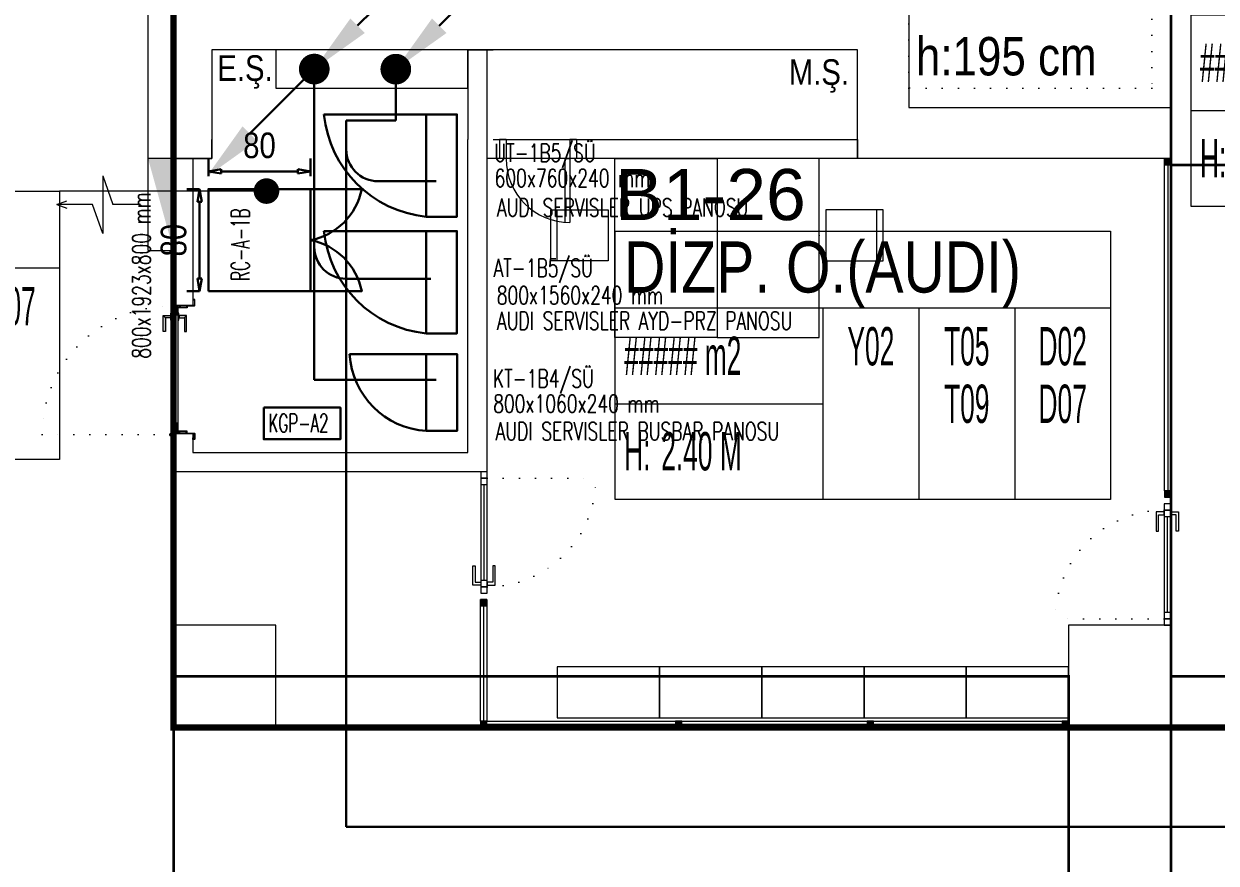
# Model space of a CAD drawing. Header units: metres. Extents: x -17822 to 152406, y -4219 to 19791.
# Drawn here: x 64323 to 65255, y 1494 to 2150 of the extents above; entities that cross this region are included whole.
import ezdxf
from ezdxf.enums import TextEntityAlignment as Align
from ezdxf.xclip import XClip

# ---------------------------------------------------------------- set-up
doc = ezdxf.new("R2010")
doc.units = ezdxf.units.M
doc.header["$LTSCALE"] = 100
doc.header["$MEASUREMENT"] = 0
doc.header["$XCLIPFRAME"] = 0
for name, pattern in [('DOT2', [0.125, 0, -0.125]), ('DOT5', [0.75, 0, -0.75]), ('HIDDEN', [0.375, 0.25, -0.125])]:
    doc.linetypes.add(name, pattern=pattern)
doc.layers.get('0').update_dxf_attribs({"color": 9, "lineweight": 9})
for name, color, linetype, lineweight in [('00', 9, 'Continuous', 9), ('01', 9, 'Continuous', 9), ('05', 9, 'Continuous', 9), ('05S', 9, 'Continuous', 9), ('06B', 9, 'Continuous', 9), ('06D', 9, 'Continuous', 9), ('10', 9, 'Continuous', 9), ('15', 9, 'Continuous', 9), ('20', 9, 'DOT2', 9), ('21', 9, 'Continuous', 9), ('21_mahal200', 9, 'Continuous', 9), ('32-ekipman', 9, 'Continuous', 9), ('E-AYDINLATMA VE PRİZ PANOSU', 7, 'Continuous', 30), ('E-DATA LIFT PRIZI', 7, 'Continuous', 30), ('E-IP KAMERA RACK KABİN', 7, 'Continuous', 30), ('E-KABLO', 7, 'Continuous', 30), ('E-OK', 3, 'Continuous', 30), ('E-UPS PANOSU', 7, 'Continuous', 30)]:
    doc.layers.add(name, color=color, linetype=linetype, lineweight=lineweight)
doc.styles.add('Arial', font='arial.ttf', dxfattribs={"height": 2.5})
doc.styles.add('E-YAZI', font='txttw.shx')
doc.styles.add('MuuM_TEXT-STANDART', font='ARIALN.TTF')
doc.dimstyles.new('MuuM_DIM200', dxfattribs={"dimscale": 20, "dimtxt": 2, "dimasz": 1, "dimexe": 1, "dimexo": 1, "dimgap": 1, "dimtad": 1, "dimdec": 1, "dimrnd": 0.5, "dimdsep": 46, "dimtxsty": 'MuuM_TEXT-STANDART', "dimblk": 'ARCHTICK', "dimcen": 0, "dimdle": 0.15, "dimclrd": 256, "dimclre": 256, "dimclrt": 256, "dimadec": 0, "dimazin": 0, "dimtfac": 5, "dimtdec": 1, "dimtix": 1, "dimtmove": 2, "dimatfit": 3, "dimldrblk": 'DOT', "dimfxl": 3, "dimfxlon": 1, "dimtolj": 1, "dimlwd": -1, "dimlwe": -1, "dimarcsym": 0})
doc.dimstyles.new('rota-tek', dxfattribs={"dimscale": 20, "dimtxt": 1, "dimasz": 0.5, "dimexe": 0.5, "dimexo": 0.5, "dimgap": 0.5, "dimtad": 1, "dimdec": 1, "dimrnd": 0.5, "dimdsep": 46, "dimtxsty": 'MuuM_TEXT-STANDART', "dimblk": 'CLOSEDBLANK', "dimcen": 0, "dimdle": 0.15, "dimclrd": 256, "dimclre": 256, "dimclrt": 256, "dimadec": 0, "dimazin": 0, "dimtfac": 5, "dimtdec": 1, "dimtix": 1, "dimtmove": 2, "dimatfit": 3, "dimfxl": 3, "dimfxlon": 1, "dimtolj": 1, "dimlwd": -1, "dimlwe": -1, "dimarcsym": 0})

# ---------------------------------------------------------------- blocks, each defined once
blk = doc.blocks.new('_ClosedBlank')
at = {"color": 0, "linetype": 'ByBlock', "lineweight": -2}
for p, q in [((-1, 0.167), (0, 0)), ((-1, 0.167), (-1, -0.167)), ((0, 0), (-1, -0.167))]:
    blk.add_line(p, q, dxfattribs=at)
blk = doc.blocks.new('*D410')
at = {"layer": 'E-DATA LIFT PRIZI', "transparency": 16777216}
for p, q in [((64467.16, 2031.16), (64467.16, 2044.99)), ((64547.16, 2031.16), (64547.16, 2044.99)), ((64477.16, 2034.99), (64537.16, 2034.99))]:
    blk.add_line(p, q, dxfattribs=at)
at = {"layer": 'E-DATA LIFT PRIZI', "transparency": 16777216, "xscale": 10, "yscale": 10, "zscale": 10, "rotation": 180}
blk.add_blockref('_ClosedBlank', (64467.16, 2034.99), dxfattribs=at)
at = {"layer": 'E-DATA LIFT PRIZI', "transparency": 16777216, "xscale": 10, "yscale": 10, "zscale": 10}
blk.add_blockref('_ClosedBlank', (64547.16, 2034.99), dxfattribs=at)
at = {"layer": 'E-DATA LIFT PRIZI', "transparency": 16777216, "insert": (64507.16, 2055.21), "char_height": 20, "attachment_point": 5, "style": 'MuuM_TEXT-STANDART'}
blk.add_mtext('\\A1;80', dxfattribs=at)
blk = doc.blocks.new('*D411')
at = {"layer": 'E-DATA LIFT PRIZI', "transparency": 16777216}
for p, q in [((64460.28, 2021.16), (64450.28, 2021.16)), ((64460.28, 2011.16), (64460.28, 1951.16)), ((64460.28, 1941.16), (64450.28, 1941.16))]:
    blk.add_line(p, q, dxfattribs=at)
at = {"layer": 'E-DATA LIFT PRIZI', "transparency": 16777216, "xscale": 10, "yscale": 10, "zscale": 10}
for p, rotation in [((64460.28, 2021.16), 90), ((64460.28, 1941.16), 270)]:
    blk.add_blockref('_ClosedBlank', p, dxfattribs=dict(at, rotation=rotation))
at = {"layer": 'E-DATA LIFT PRIZI', "transparency": 16777216, "insert": (64440.07, 1981.16), "char_height": 20, "attachment_point": 5, "rotation": 90, "style": 'MuuM_TEXT-STANDART'}
blk.add_mtext('\\A1;80', dxfattribs=at)
blk = doc.blocks.new('*U195')
at = {"layer": 'E-OK', "color": 3, "linetype": 'Continuous'}
for p, q in [((84.9, 84.8), (200.6, 200.5)), ((-126.3, -126.2), (0, 0))]:
    blk.add_line(p, q, dxfattribs=at)
at = {"layer": 'E-OK', "color": 4, "linetype": 'Continuous', "const_width": 30}
blk.add_lwpolyline([(-15, 0, 1), (15, 0, 1)], format="xyb", close=True, dxfattribs=at)
at = {"layer": 'E-OK', "color": 3, "linetype": 'Continuous'}
for points in [[(99, 70.7), (70.7, 99), (0, 0)], [(-112.2, -140.4), (-140.4, -112.1), (-211.2, -211)]]:
    blk.add_solid(points, dxfattribs=at)
blk = doc.blocks.new('*U194')
at = {"layer": 'E-OK', "color": 3, "linetype": 'Continuous'}
blk.add_line((84.9, 84.8), (200.6, 200.5), dxfattribs=at)
at = {"layer": 'E-OK', "color": 4, "linetype": 'Continuous', "const_width": 30}
blk.add_lwpolyline([(-15, 0, 1), (15, 0, 1)], format="xyb", close=True, dxfattribs=at)
at = {"layer": 'E-OK', "color": 3, "linetype": 'Continuous'}
blk.add_solid([(99, 70.7), (70.7, 99), (0, 0)], dxfattribs=at)
blk = doc.blocks.new('p-kolon_80x80')
blk.add_lwpolyline([(-40, -40), (40, -40), (40, 40), (-40, 40)], close=True)
blk = doc.blocks.new('1.bod.mimari.elk')
at = {"layer": '01'}
blk.add_lwpolyline([(8420, -6585), (8420, -6500), (8420, -6460), (8420, -6150), (9220, -6150), (9220, -6190), (8470, -6190), (8470, -6460), (9015, -6460), (9015, -6545), (9220, -6545), (9220, -6585), (8975, -6585), (8975, -6500), (8470, -6500)], dxfattribs=at)
for p in [(8480, -6990), (9180, -6990)]:
    blk.add_blockref('p-kolon_80x80', p, dxfattribs=at)
blk = doc.blocks.new('p-işyeri')
at = {"color": 0, "const_width": 2}
blk.add_lwpolyline([(200, 0), (200, 700), (-200, 700), (-200, 0)], close=True, dxfattribs=at)
blk = doc.blocks.new('gr-p-birim')
blk.add_lwpolyline([(-0.5, -0.5), (0.5, -0.5), (0.5, 0.5), (-0.5, 0.5)], close=True)
blk = doc.blocks.new('gr-p-barel kilitli kapı kolu')
at = {"layer": '05S'}
h = blk.add_hatch(color=256, dxfattribs=at)
h.paths.add_polyline_path([(1.3, 0.8), (-1.3, 0.8), (-1.3, 0.7), (1.3, 0.7)])
h.paths.add_polyline_path([(2.75, 0.7), (-2.75, 0.7), (-2.75, 0), (2.75, 0)])
h.paths.add_polyline_path([(-11.7, 4.9), (-11.7, 6.7), (0.9, 6.7), (0.9, 0.8), (-0.9, 0.8), (-0.9, 4.9)])
at = {"flags": 128}
for points in [[(-0.9, 0.8), (-0.9, 4.9), (-11.7, 4.9), (-11.7, 6.7), (0.9, 6.7), (0.9, 0.8)], [(-0.8, 5), (0.8, 6.6)]]:
    blk.add_lwpolyline(points, dxfattribs=at)
blk.add_lwpolyline([(-2.75, 0), (-2.75, 0.7), (2.75, 0.7), (2.75, 0)])
blk.add_lwpolyline([(-1.3, 0.7), (1.3, 0.7), (1.3, 0.8), (-1.3, 0.8)], close=True)
blk = doc.blocks.new('prf-scr2')
at = {"linetype": 'DOT2', "ltscale": 10}
blk.add_line((0, 0.19), (0, -1.06), dxfattribs=at)
for p, q in [((0.09, -0.24), (-0.09, -0.2)), ((-0.09, -0.24), (0.09, -0.28)), ((0.09, -0.32), (-0.09, -0.28)), ((-0.09, -0.32), (0.09, -0.36)), ((0.09, -0.4), (-0.09, -0.36)), ((-0.09, -0.4), (0.09, -0.44)), ((0.09, -0.48), (-0.09, -0.44)), ((-0.09, -0.48), (0.09, -0.52)), ((0.09, -0.56), (-0.09, -0.52)), ((-0.09, -0.56), (0.09, -0.6)), ((0.09, -0.64), (-0.09, -0.6)), ((-0.09, -0.64), (0.09, -0.68)), ((0.09, -0.72), (-0.09, -0.68)), ((-0.09, -0.72), (0.09, -0.76)), ((0.06, -0.84), (-0.08, -0.76)), ((-0.07, -0.8), (0.06, -0.84)), ((0.09, -0.17), (0, -0.15)), ((0, -0.18), (0.09, -0.2))]:
    blk.add_line(p, q)
blk.add_lwpolyline([(0.23, 0), (-0.23, 0), (-0.23, -0.01), (-0.12, -0.14), (0.12, -0.14), (0.23, -0.01), (0.23, 0)], close=True)
for points in [[(0.23, -0.01), (-0.23, -0.01)], [(-0.09, -0.14), (-0.09, -0.2), (-0.12, -0.22), (-0.12, -0.23), (-0.09, -0.24), (-0.09, -0.28), (-0.12, -0.3), (-0.12, -0.31), (-0.09, -0.32), (-0.09, -0.36), (-0.12, -0.38), (-0.12, -0.39), (-0.09, -0.4), (-0.09, -0.44), (-0.12, -0.46), (-0.12, -0.46), (-0.09, -0.48), (-0.09, -0.52), (-0.12, -0.54), (-0.12, -0.54), (-0.09, -0.56), (-0.09, -0.6), (-0.12, -0.62), (-0.12, -0.62), (-0.09, -0.64), (-0.09, -0.68), (-0.12, -0.69), (-0.12, -0.7), (-0.09, -0.72), (-0.09, -0.73), (-0.08, -0.76), (-0.1, -0.77), (-0.1, -0.78), (-0.07, -0.8), (-0.01, -0.94), (0, -0.95), (0.01, -0.94), (0.08, -0.76), (0.09, -0.76), (0.12, -0.74), (0.12, -0.73), (0.09, -0.72), (0.09, -0.68), (0.12, -0.66), (0.12, -0.66), (0.09, -0.64), (0.09, -0.6), (0.12, -0.58), (0.12, -0.58), (0.09, -0.56), (0.09, -0.52), (0.12, -0.5), (0.12, -0.5), (0.09, -0.48), (0.09, -0.44), (0.12, -0.43), (0.12, -0.42), (0.09, -0.4), (0.09, -0.36), (0.12, -0.35), (0.12, -0.34), (0.09, -0.32), (0.09, -0.28), (0.12, -0.27), (0.12, -0.26), (0.09, -0.24), (0.09, -0.2), (0.12, -0.19), (0.12, -0.18), (0.09, -0.17), (0.09, -0.14)]]:
    blk.add_lwpolyline(points)
blk = doc.blocks.new('K-SAC-01')
at = {"layer": '10'}
for points in [[(-4.6, 16.2, -0.414214), (-4.5, 16.3), (-0.1, 16.3, -0.414214), (0, 16.2), (0, 5.9), (0.2, 5.9), (0.2, 16.2, 0.414214), (-0.1, 16.5), (-4.5, 16.5, 0.414214), (-4.8, 16.2), (-4.8, 15.3, 0.414214), (-4.5, 15), (-3.4, 15), (-3.4, 15.2), (-4.5, 15.2, -0.414214), (-4.6, 15.3)], [(0.2, 10.3, -0.414214), (0.5, 10.6), (1.5, 10.6, -0.414214), (1.8, 10.3), (1.8, 3.9, -0.414214), (1.5, 3.6, -0.414214), (1.2, 3.9), (1.2, 4.8), (0.2, 4.8), (0.2, -1.2, -0.414214), (-0.1, -1.5), (-4.5, -1.5, -0.414214), (-4.8, -1.2), (-4.8, -0.3, -0.414214), (-4.5, 0), (-3.4, 0), (-3.4, -0.2), (-4.5, -0.2, 0.414214), (-4.6, -0.3), (-4.6, -1.2, 0.414214), (-4.5, -1.3), (-0.1, -1.3, 0.414214), (0, -1.2), (0, 5), (1.4, 5), (1.4, 3.9, 0.414214), (1.5, 3.8, 0.414214), (1.6, 3.9), (1.6, 10.3, 0.414214), (1.5, 10.4), (0.5, 10.4, 0.414214), (0.4, 10.3), (0.4, 9.4), (0.2, 9.4)], [(99.8, 10.3, 0.414214), (99.5, 10.6), (98.5, 10.6, 0.414214), (98.2, 10.3), (98.2, 3.9, 0.414214), (98.5, 3.6, 0.414214), (98.8, 3.9), (98.8, 4.8), (99.8, 4.8), (99.8, -1.2, 0.414214), (100.1, -1.5), (104.5, -1.5, 0.414214), (104.8, -1.2), (104.8, -0.3, 0.414214), (104.5, 0), (103.4, 0), (103.4, -0.2), (104.5, -0.2, -0.414214), (104.6, -0.3), (104.6, -1.2, -0.414214), (104.5, -1.3), (100.1, -1.3, -0.414214), (100, -1.2), (100, 5), (98.6, 5), (98.6, 3.9, -0.414214), (98.5, 3.8, -0.414214), (98.4, 3.9), (98.4, 10.3, -0.414214), (98.5, 10.4), (99.5, 10.4, -0.414214), (99.6, 10.3), (99.6, 9.4), (99.8, 9.4)], [(104.6, 16.2, 0.414214), (104.5, 16.3), (100.1, 16.3, 0.414214), (100, 16.2), (100, 5.9), (99.8, 5.9), (99.8, 16.2, -0.414214), (100.1, 16.5), (104.5, 16.5, -0.414214), (104.8, 16.2), (104.8, 15.3, -0.414214), (104.5, 15), (103.4, 15), (103.4, 15.2), (104.5, 15.2, 0.414214), (104.6, 15.3)], [(-0.38, -2.01), (1, -1.37), (1, 1.5), (1.2, 1.5), (1.2, -1.5), (-0.27, -2.18, -14.796002)]]:
    blk.add_lwpolyline(points, format="xyb", close=True, dxfattribs=at)
for points in [[(98.8, 0.15), (98.8, 2.15), (99.1, 2.15), (99.1, 3.19), (1.5, 3.19), (1.5, 2.15), (1.8, 2.15), (1.8, 0.15), (1.5, 0.15), (1.5, 1.85), (1.2, 1.85), (1.2, 3.49), (99.4, 3.49), (99.4, 1.85), (99.1, 1.85), (99.1, 0.15)], [(98.8, 2.15), (98.8, 0.15), (99.4, 0.15), (99.4, -1.5), (1.2, -1.5), (1.2, 0.15), (1.8, 0.15), (1.8, 2.15), (2.1, 2.15), (2.1, -0.15), (1.5, -0.15), (1.5, -1.2), (99.1, -1.2), (99.1, -0.15), (98.5, -0.15), (98.5, 2.15), (98.8, 2.15)]]:
    blk.add_lwpolyline(points, dxfattribs=at)
for points in [[(2.1, 3), (8.1, 3), (8.1, -1), (2.1, -1)], [(2.4, 2.7), (7.8, 2.7), (7.8, -0.7), (2.4, -0.7)], [(98.5, 3), (92.5, 3), (92.5, -1), (98.5, -1)], [(98.2, 2.7), (92.8, 2.7), (92.8, -0.7), (98.2, -0.7)]]:
    blk.add_lwpolyline(points, close=True, dxfattribs=at)
blk.add_circle((-0.95, -2.5), 0.55, dxfattribs=at)
at = {"layer": '20', "linetype": 'HIDDEN'}
for points in [[(-0.2, -1.3), (-0.2, 0), (-1.7, 0), (-1.7, -1.3)], [(-0.4, -1.99), (-0.4, -0.2), (-1.5, -0.2), (-1.5, -1.99)]]:
    blk.add_lwpolyline(points, dxfattribs=at)
at = {"layer": '20'}
blk.add_lwpolyline([(-0.95, -2.5), (-0.95, -102.85)], dxfattribs=at)
blk.add_arc((-0.95, -2.5), 100.35, 270, 1.51314, dxfattribs=at)
at = {"layer": '06B'}
blk.add_blockref('gr-p-barel kilitli kapı kolu', (91.4, 3.51), dxfattribs=at)
at = {"layer": '06B', "xscale": -1, "rotation": 180}
blk.add_blockref('gr-p-barel kilitli kapı kolu', (91.4, -1.51), dxfattribs=at)
at = {"layer": '10', "xscale": -1, "rotation": 90}
blk.add_blockref('prf-scr2', (1.5, 1), dxfattribs=at)
at = {"layer": '10', "rotation": 270}
blk.add_blockref('prf-scr2', (99.1, 1.22), dxfattribs=at)
blk = doc.blocks.new('p-al-01')
at = {"layer": '06B'}
for points in [[(27.05, 4.35), (27.05, 10.6), (42.05, 10.6), (42.05, 8.72), (29.3, 8.72), (29.3, 8.72), (29.3, 4.35), (27.05, 4.35)], [(27.05, -0.65), (27.05, -6.9), (42.05, -6.9), (42.05, -5.03), (29.3, -5.03), (29.3, -5.03), (29.3, -0.65), (27.05, -0.65)]]:
    blk.add_lwpolyline(points, dxfattribs=at)
at = {"layer": '06D'}
for p, q in [((115.67, 4.35), (28.8, 4.35)), ((28.8, -0.65), (115.67, -0.65))]:
    blk.add_line(p, q, dxfattribs=at)
at = {"layer": '10'}
for points in [[(25.67, -0.65), (25.67, 4.35), (20.67, 4.35), (20.67, -0.65)], [(30.67, -0.65), (30.67, 4.35), (25.67, 4.35), (25.67, -0.65)], [(110.67, -0.65), (110.67, 4.35), (105.67, 4.35), (105.67, -0.65)], [(115.67, -0.65), (115.67, 4.35), (110.67, 4.35), (110.67, -0.65)]]:
    blk.add_lwpolyline(points, close=True, dxfattribs=at)
at = {"layer": '15'}
blk.add_lwpolyline([(105.67, 1.85), (30.67, 1.85)], dxfattribs=at)
at = {"layer": '20'}
blk.add_lwpolyline([(110.67, -0.65), (110.67, -85.65)], dxfattribs=at)
blk.add_arc((110.67, -0.65), 85, 180, 270, dxfattribs=at)
blk = doc.blocks.new('prf-10x10')
blk.add_lwpolyline([(-5, -5), (5, -5), (5, 5), (-5, 5)], close=True)
at = {"color": 255}
blk.add_solid([(-5, -5), (5, -5), (-5, 5), (5, 5)], dxfattribs=at)
at = {"layer": '10'}
blk.add_point((0, 0), dxfattribs=at)
blk = doc.blocks.new('YD-72-20')
at = {"linetype": 'Continuous'}
for p, q in [((0, 0.7139), (-0.0282, 0.6343)), ((0, 0.7139), (0.0282, 0.6343)), ((0, 0.4335), (0, 0.7139)), ((0.225, 0.3547), (0, 0.4335)), ((-0.225, 0.3547), (0.225, 0.3547)), ((-0.225, 0.3547), (0, 0.276)), ((0, 0.058), (0, 0.276)), ((0.36, 0), (-0.36, 0)), ((0.36, 0), (0.36, -0.2))]:
    blk.add_line(p, q, dxfattribs=at)
blk.add_solid([(0.36, -0.2), (-0.36, 0), (-0.36, -0.2)])
blk = doc.blocks.new('b1 yan.dol')
at = {"xscale": -100, "yscale": 100, "zscale": 100, "rotation": 90}
blk.add_blockref('YD-72-20', (64420, -17502.42), dxfattribs=at)
blk = doc.blocks.new('p-sandalye')
blk.add_line((-45, 20), (-45, -20))
blk.add_lwpolyline([(-5, 20), (-50, 20), (-50, -20), (-5, -20)], close=True)
blk.add_point((0, 0.11))
blk = doc.blocks.new('p-masa_servis')
at = {"linetype": 'DOT5'}
blk.add_lwpolyline([(0, 0), (0, 0)], dxfattribs=at)
blk.add_lwpolyline([(0, 0), (0, -80), (140, -80), (140, 0)], close=True)
for p, rotation in [((60, 0), 270), ((50, -110.11), 2.073722e-10)]:
    blk.add_blockref('p-sandalye', p, dxfattribs=dict(rotation=rotation))
blk = doc.blocks.new('_ArchTick')
at = {"color": 0, "linetype": 'ByBlock', "const_width": 0.15}
blk.add_lwpolyline([(-0.5, -0.5), (0.5, 0.5)], dxfattribs=at)
blk = doc.blocks.new('_Dot')
at = {"color": 0, "linetype": 'ByBlock', "lineweight": -2}
blk.add_line((-0.5, 0), (-1, 0), dxfattribs=at)
at = {"color": 0, "linetype": 'ByBlock', "const_width": 0.5}
blk.add_lwpolyline([(-0.25, 0, 1), (0.25, 0, 1)], format="xyb", close=True, dxfattribs=at)
blk = doc.blocks.new('0_roomno2')
blk.add_lwpolyline([(19.375, -10.5), (0, -10.5), (0, 0), (19.375, 0)], close=True)
for points in [[(0, -3), (19.375, -3)], [(8.125, -3), (8.125, -10.5)], [(11.875, -3), (11.875, -10.5)], [(15.625, -3), (15.625, -10.5)], [(0, -6.75), (8.125, -6.75)]]:
    blk.add_lwpolyline(points)
at = {"style": 'MuuM_TEXT-STANDART', "width": 0.6}
blk.add_text('H:', height=1.5, dxfattribs=at).set_placement((0.35, -8.608), align=Align.MIDDLE_LEFT)
at = {"style": 'Arial'}
blk.add_attdef('ODANO', (0, 1.17), '', height=2, dxfattribs=at)
blk.add_attdef('MEKANADI', text='', height=2, dxfattribs=at).set_placement((0.35, -3), align=Align.BOTTOM_LEFT)
at = {"style": 'MuuM_TEXT-STANDART', "width": 0.6}
for tag, p in [('YER01', (10, -4.5)), ('TAVAN01', (13.75, -4.5)), ('DUVAR01', (17.5, -4.5)), ('YER02', (10, -6.75)), ('TAVAN02', (13.75, -6.75)), ('DUVAR02', (17.5, -6.75)), ('YER03', (10, -9)), ('TAVAN03', (13.75, -9)), ('DUVAR03', (17.5, -9))]:
    blk.add_attdef(tag, text='', height=1.5, dxfattribs=at).set_placement(p, align=Align.MIDDLE_CENTER)
for tag, p in [('M2', (0.35, -4.875)), ('TEMIZTAVANYUKSEKLIGI', (1.8, -8.608))]:
    blk.add_attdef(tag, text='', height=1.5, dxfattribs=at).set_placement(p, align=Align.MIDDLE_LEFT)
blk = doc.blocks.new('ttttttttttttt')
for points in [[(3983.49, -30733.6), (3983.49, -30748.6)], [(3988.49, -30733.6), (3983.49, -30733.6)], [(3988.49, -30733.6), (3988.49, -30748.6)], [(4043.49, -30733.6), (4038.49, -30733.6)], [(4038.49, -30733.6), (4038.49, -30748.6)], [(4043.49, -30733.6), (4043.49, -30748.6)], [(3988.49, -30748.6), (3983.49, -30748.6)], [(4034.49, -30748.6), (3988.49, -30748.6)], [(4034.49, -30748.6), (4034.49, -30798.6)], [(4034.49, -30748.6), (4038.49, -30748.6)], [(4043.49, -30748.6), (4038.49, -30748.6)], [(4038.49, -30748.6), (4038.49, -30798.6)]]:
    blk.add_lwpolyline(points)
blk.add_arc((4038.49, -30748.6), 50, 180, 270)
blk = doc.blocks.new('1.bod.mimari1.elk')
at = {"layer": '00'}
for p, q in [((8670, -6500), (8690, -6500)), ((8685, -6500), (8685, -6830)), ((8470, -6585), (8470, -6570)), ((8670, -6815), (8670, -6570)), ((8690, -6570), (8975, -6570)), ((8975, -6570), (8975, -6585)), ((8440, -6700), (8440, -6585)), ((8440, -6585), (8470, -6585)), ((8455, -6585), (8455, -6700)), ((8975, -6585), (8685, -6585)), ((8455, -6700), (8440, -6700)), ((8440, -6830), (8440, -6800)), ((8440, -6800), (8455, -6800)), ((8455, -6800), (8455, -6815)), ((8455, -6815), (8670, -6815)), ((8455, -6830), (8440, -6830)), ((8685, -6830), (8455, -6830)), ((8455, -6830), (8455, -6830))]:
    blk.add_line(p, q, dxfattribs=at)
blk.add_lwpolyline([(8670, -6500), (8670, -6570)], dxfattribs=at)
at = {"layer": '01'}
blk.add_lwpolyline([(8420, -6500), (8420, -6500), (8420, -6460), (8420, -6150), (9220, -6150), (9220, -6190), (8470, -6190), (8470, -6460), (9015, -6460), (9015, -6545), (9220, -6545), (9220, -6585), (8975, -6585), (8975, -6500), (8470, -6500), (8470, -6585), (8420, -6585), (8420, -6500)], dxfattribs=at)
at = {"layer": '06D'}
for points in [[(8670, -6500), (8520, -6500), (8520, -6530), (8670, -6530), (8670, -6500)], [(8670, -6500), (8520, -6500), (8520, -6530), (8670, -6530), (8670, -6500)], [(8680, -7025), (9135, -7025)], [(8680, -7030), (9135, -7030)]]:
    blk.add_lwpolyline(points, dxfattribs=at)
for points in [[(9215, -6585), (9220, -6585), (9220, -6845), (9215, -6845)], [(8680, -6930), (8685, -6930), (8685, -7025), (8680, -7025)]]:
    blk.add_lwpolyline(points, close=True, dxfattribs=at)
at = {"layer": '15'}
for points in [[(9217.5, -6590), (9217.5, -6845)], [(8682.5, -6935), (8682.5, -7025)], [(8680, -7027.5), (9135, -7027.5)]]:
    blk.add_lwpolyline(points, dxfattribs=at)
at = {"layer": '20', "ltscale": 2, "const_width": 5}
blk.add_lwpolyline([(9920, -7030), (8440, -7030), (8440, -6150), (9920, -6150)], close=True, dxfattribs=at)
at = {"layer": '20'}
blk.add_lwpolyline([(9015, -6350), (9205, -6350), (9205, -6530), (9015, -6530)], close=True, dxfattribs=at)
blk.add_blockref('ttttttttttttt', (4711.51, 24163.6))
at = {"xscale": -1, "rotation": 270}
blk.add_blockref('K-SAC-01', (8440, -6800), dxfattribs=at)
for p, rotation in [((8684.6, -6945.67), 90), ((9215.4, -6834.33), 270)]:
    blk.add_blockref('p-al-01', p, dxfattribs=dict(rotation=rotation))
at = {"layer": '05'}
ref = blk.add_blockref('p-masa_servis', (8785, -6585), dxfattribs=dict(at, xscale=-1, rotation=90))
XClip(ref).set_block_clipping_path([(-55.5106706136, -84.5585723777), (163.3295749435, 61.9818189005)])
ref = blk.add_blockref('p-masa_servis', (8945, -6585), dxfattribs=dict(at, rotation=270))
XClip(ref).set_block_clipping_path([(-55.5106706136, -84.5585723777), (163.3295749435, 61.9818189005)])
at = {"layer": '05', "xscale": 40, "yscale": 80, "rotation": 270}
for p in [(8780, -7002.5), (8860, -7002.5), (8940, -7002.5), (9020, -7002.5), (9100, -7002.5)]:
    blk.add_blockref('gr-p-birim', p, dxfattribs=at)
at = {"layer": '06D', "color": 89, "linetype": 'HIDDEN', "true_color": 0x2e4d23, "rotation": 90}
for p in [(9920, -6390), (9920, -6790), (9140, -7190), (9920, -7190)]:
    blk.add_blockref('p-işyeri', p, dxfattribs=at)
at = {"layer": '10', "extrusion": (0, 0, -1), "xscale": -0.5, "yscale": 0.5, "zscale": -1, "rotation": 270}
for p in [(-9217.5, -6587.5), (-9217.5, -6847.5), (-8682.5, -6932.5), (-8682.5, -7027.5)]:
    blk.add_blockref('prf-10x10', p, dxfattribs=at)
at = {"layer": '10', "xscale": 0.5, "yscale": 0.5, "rotation": 90}
for p in [(9217.5, -6847.5), (8682.5, -7027.5), (8835, -7027.5), (8985, -7027.5), (9137.5, -7027.5)]:
    blk.add_blockref('prf-10x10', p, dxfattribs=at)
at = {"layer": '21_mahal200'}
ref = blk.add_blockref('0_roomno2', (9235.73, -6412.52), dxfattribs=dict(at, xscale=20, yscale=20, zscale=20))
ref.add_attrib('ODANO', 'B1-25', (9235.73, -6403.88), dxfattribs={"layer": '0', "height": 40, "style": 'Arial'})
ref.add_attrib('MEKANADI', 'Y.G.H.', dxfattribs={"layer": '0', "height": 40, "style": 'Arial'}).set_placement((9242.73, -6472.52), align=Align.BOTTOM_LEFT)
ref.add_attrib('M2', '#### m2', dxfattribs={"layer": '0', "height": 30, "style": 'MuuM_TEXT-STANDART', "width": 0.6}).set_placement((9242.73, -6510.02), align=Align.MIDDLE_LEFT)
ref.add_attrib('TEMIZTAVANYUKSEKLIGI', '2.90 M', dxfattribs={"layer": '0', "height": 30, "style": 'MuuM_TEXT-STANDART', "width": 0.6}).set_placement((9271.73, -6584.68), align=Align.MIDDLE_LEFT)
ref.add_attrib('YER01', 'Y01', dxfattribs={"layer": '0', "height": 30, "style": 'MuuM_TEXT-STANDART', "width": 0.6}).set_placement((9435.73, -6502.52), align=Align.MIDDLE_CENTER)
ref.add_attrib('TAVAN01', 'T09', dxfattribs={"layer": '0', "height": 30, "style": 'MuuM_TEXT-STANDART', "width": 0.6}).set_placement((9510.73, -6502.52), align=Align.MIDDLE_CENTER)
ref.add_attrib('DUVAR01', 'D07', dxfattribs={"layer": '0', "height": 30, "style": 'MuuM_TEXT-STANDART', "width": 0.6}).set_placement((9585.73, -6502.52), align=Align.MIDDLE_CENTER)
ref = blk.add_blockref('0_roomno2', (7963.21, -6610.45), dxfattribs=dict(at, xscale=20, yscale=20, zscale=20))
ref.add_attrib('ODANO', 'B1-27', (7963.21, -6601.81), dxfattribs={"layer": '0', "height": 40, "style": 'Arial'})
ref.add_attrib('MEKANADI', 'ELEK. O.', dxfattribs={"layer": '0', "height": 40, "style": 'Arial'}).set_placement((7970.21, -6670.45), align=Align.BOTTOM_LEFT)
ref.add_attrib('M2', '#### m2', dxfattribs={"layer": '0', "height": 30, "style": 'MuuM_TEXT-STANDART', "width": 0.6}).set_placement((7970.21, -6707.95), align=Align.MIDDLE_LEFT)
ref.add_attrib('TEMIZTAVANYUKSEKLIGI', '2.90 M', dxfattribs={"layer": '0', "height": 30, "style": 'MuuM_TEXT-STANDART', "width": 0.6}).set_placement((7999.21, -6782.61), align=Align.MIDDLE_LEFT)
ref.add_attrib('YER01', 'Y02', dxfattribs={"layer": '0', "height": 30, "style": 'MuuM_TEXT-STANDART', "width": 0.6}).set_placement((8163.21, -6700.45), align=Align.MIDDLE_CENTER)
ref.add_attrib('TAVAN01', 'T09', dxfattribs={"layer": '0', "height": 30, "style": 'MuuM_TEXT-STANDART', "width": 0.6}).set_placement((8238.21, -6700.45), align=Align.MIDDLE_CENTER)
ref.add_attrib('DUVAR01', 'D07', dxfattribs={"layer": '0', "height": 30, "style": 'MuuM_TEXT-STANDART', "width": 0.6}).set_placement((8313.21, -6700.45), align=Align.MIDDLE_CENTER)
ref = blk.add_blockref('0_roomno2', (8785.34, -6641.81), dxfattribs=dict(at, xscale=20, yscale=20, zscale=20))
ref.add_attrib('ODANO', 'B1-26', (8785.34, -6633.16), dxfattribs={"layer": '0', "height": 40, "style": 'Arial'})
ref.add_attrib('MEKANADI', 'DİZP. O.(AUDI)', dxfattribs={"layer": '0', "height": 40, "style": 'Arial', "width": 0.8}).set_placement((8792.34, -6701.81), align=Align.BOTTOM_LEFT)
ref.add_attrib('M2', '##### m2', dxfattribs={"layer": '0', "height": 30, "style": 'MuuM_TEXT-STANDART', "width": 0.6}).set_placement((8792.34, -6739.31), align=Align.MIDDLE_LEFT)
ref.add_attrib('TEMIZTAVANYUKSEKLIGI', '2.40 M', dxfattribs={"layer": '0', "height": 30, "style": 'MuuM_TEXT-STANDART', "width": 0.6}).set_placement((8821.34, -6813.96), align=Align.MIDDLE_LEFT)
ref.add_attrib('YER01', 'Y02', dxfattribs={"layer": '0', "height": 30, "style": 'MuuM_TEXT-STANDART', "width": 0.6}).set_placement((8985.34, -6731.81), align=Align.MIDDLE_CENTER)
ref.add_attrib('TAVAN01', 'T05', dxfattribs={"layer": '0', "height": 30, "style": 'MuuM_TEXT-STANDART', "width": 0.6}).set_placement((9060.34, -6731.81), align=Align.MIDDLE_CENTER)
ref.add_attrib('DUVAR01', 'D02', dxfattribs={"layer": '0', "height": 30, "style": 'MuuM_TEXT-STANDART', "width": 0.6}).set_placement((9135.34, -6731.81), align=Align.MIDDLE_CENTER)
ref.add_attrib('TAVAN02', 'T09', dxfattribs={"layer": '0', "height": 30, "style": 'MuuM_TEXT-STANDART', "width": 0.6}).set_placement((9060.34, -6776.81), align=Align.MIDDLE_CENTER)
ref.add_attrib('DUVAR02', 'D07', dxfattribs={"layer": '0', "height": 30, "style": 'MuuM_TEXT-STANDART', "width": 0.6}).set_placement((9135.34, -6776.81), align=Align.MIDDLE_CENTER)
at = {"layer": '32-ekipman'}
blk.add_blockref('b1 yan.dol', (-56000, 10881.42), dxfattribs=at)
at = {"layer": '21', "style": 'MuuM_TEXT-STANDART'}
for s, height, p in [('h:195 cm', 30, (9020.53, -6519.94)), ('E.Ş.', 20, (8474.18, -6524.22)), ('M.Ş.', 20, (8921.17, -6527.33))]:
    blk.add_text(s, height=height, dxfattribs=at).set_placement(p)
at = {"layer": '21_mahal200'}
blk.add_leader([(8512.63, -6610.45), (8350.71, -6610.45)], dimstyle='MuuM_DIM200', override={"dimasz": 1, "dimfxl": 10}, dxfattribs=at)

msp = doc.modelspace()

# ---------------------------------------------------------------- linework, layer by layer
at = {"layer": 'E-KABLO', "color": 6}
for p, q in [((64550, 1975.92), (64550, 2115)), ((64550, 1975.92), (64550, 1872.02)), ((64575, 1950.92), (64606.83, 1950.92)), ((64606.83, 1950.92), (64641.3, 1950.92)), ((64550, 1872.02), (64645.26, 1872.02))]:
    msp.add_line(p, q, dxfattribs=at)
at = {"layer": 'E-KABLO', "color": 4}
for p, q in [((64613.78, 2114.91), (64613.78, 2074.87)), ((64575, 2074.87), (64575, 1522.25)), ((64613.78, 2074.87), (64575, 2074.87)), ((64600, 2027.29), (64645.29, 2027.29)), ((64575, 1522.25), (66481.87, 1522.25))]:
    msp.add_line(p, q, dxfattribs=at)
msp.add_arc((64600, 2052.29), 25, 180, 270, dxfattribs=at)
at = {"layer": 'E-KABLO', "color": 6}
msp.add_arc((64575, 1975.92), 25, 180, 270, dxfattribs=at)
at = {"layer": 'E-UPS PANOSU', "color": 3}
for p, q in [((64637.58, 2079.5), (64557.58, 2079.5)), ((64637.58, 1988.21), (64557.58, 1988.21)), ((64637.65, 1891.99), (64577.65, 1891.99))]:
    msp.add_line(p, q, dxfattribs=at)
at = {"layer": 'E-UPS PANOSU', "color": 4}
for points in [[(64637.58, 2079.5), (64637.58, 1999.5), (64661.58, 1999.5), (64661.58, 2079.5)], [(64637.58, 1988.21), (64637.58, 1908.21), (64661.58, 1908.21), (64661.58, 1988.21)], [(64637.65, 1891.99), (64637.65, 1831.99), (64661.65, 1831.99), (64661.65, 1891.99)]]:
    msp.add_lwpolyline(points, close=True, dxfattribs=at)
at = {"layer": 'E-UPS PANOSU', "color": 7}
msp.add_lwpolyline([(64467.16, 1941.16), (64467.16, 2021.16), (64547.16, 2021.16), (64547.16, 1941.16)], close=True, dxfattribs=at)
for points in [[(64547.16, 1981.16, 0.306112), (64587.16, 2021.16), (64547.16, 2021.16)], [(64547.16, 1981.16, -0.306112), (64587.16, 1941.16), (64547.16, 1941.16)]]:
    msp.add_lwpolyline(points, format="xyb", dxfattribs=at)
at = {"layer": 'E-UPS PANOSU', "color": 6}
msp.add_lwpolyline([(64510.5, 1850.21), (64570.5, 1850.21), (64570.5, 1825.49), (64510.5, 1825.49)], close=True, dxfattribs=at)
at = {"layer": 'E-UPS PANOSU', "color": 3}
for centre, radius, start, end in [((64646.58, 2088.5), 89.46, 185.77537, 264.22463), ((64646.58, 1997.21), 89.46, 185.77537, 264.22463), ((64641.28, 1895.62), 63.73, 183.26378, 266.73622)]:
    msp.add_arc(centre, radius, start, end, dxfattribs=at)

# ---------------------------------------------------------------- block references
at = {"layer": '06D'}
for name in ['1.bod.mimari.elk', '1.bod.mimari1.elk']:
    msp.add_blockref(name, (56000, 8630), dxfattribs=at)
at = {"layer": 'E-OK', "xscale": -0.4, "yscale": 0.4, "zscale": 0.4, "rotation": 270}
for name, p in [('*U195', (64550, 2115)), ('*U194', (64613.78, 2114.91))]:
    msp.add_blockref(name, p, dxfattribs=at)

# ---------------------------------------------------------------- texts
at = {"layer": 'E-AYDINLATMA VE PRİZ PANOSU', "color": 4, "style": 'E-YAZI', "width": 0.7}
for s, p in [('UT-1B5/SÜ', (64690.79, 2042.46)), ('600x760x240 mm', (64691.06, 2022.74)), ('AUDI SERVISLER UPS PANOSU', (64692.94, 1999.73)), ('AT-1B5/SÜ', (64690.26, 1952.46)), ('800x1560x240 mm', (64692.75, 1931.05)), ('AUDI SERVISLER AYD-PRZ PANOSU', (64692.94, 1911.12)), ('KT-1B4/SÜ', (64689.72, 1865.95)), ('800x1060x240 mm', (64689.99, 1846.23)), ('AUDI SERVISLER BUSBAR PANOSU', (64691.88, 1824.67))]:
    msp.add_text(s, height=14, dxfattribs=at).set_placement(p)
msp.add_text('800x1923x800 mm', height=14, rotation=90, dxfattribs=at).set_placement((64421.8, 1888.45))
at = {"layer": 'E-IP KAMERA RACK KABİN', "color": 7, "style": 'E-YAZI', "width": 0.6}
msp.add_text('RC-A-1B', height=14.4, rotation=90, dxfattribs=at).set_placement((64499.35, 1949.28))
at = {"layer": 'E-IP KAMERA RACK KABİN', "color": 3, "style": 'E-YAZI', "width": 0.6}
msp.add_text('KGP-A2', height=14.4, dxfattribs=at).set_placement((64514.17, 1830.87))

# ---------------------------------------------------------------- dimensions: what is measured, and where the dimension line sits
at = {"layer": 'E-DATA LIFT PRIZI', "color": 1}
dim = msp.add_linear_dim(base=(64547.16, 2034.99), p1=(64467.16, 2021.16), p2=(64547.16, 2021.16), dimstyle='rota-tek', dxfattribs=at)
dim.commit()
dim.dimension.update_dxf_attribs({"geometry": '*D410', "text_midpoint": (64507.16, 2055.21)})
dim = msp.add_linear_dim(base=(64460.28, 1941.16), p1=(64467.16, 2021.16), p2=(64467.16, 1941.16), angle=90, dimstyle='rota-tek', dxfattribs=at)
dim.commit()
dim.dimension.update_dxf_attribs({"geometry": '*D411', "text_midpoint": (64440.07, 1981.16)})

doc.saveas('drawing.dxf')
